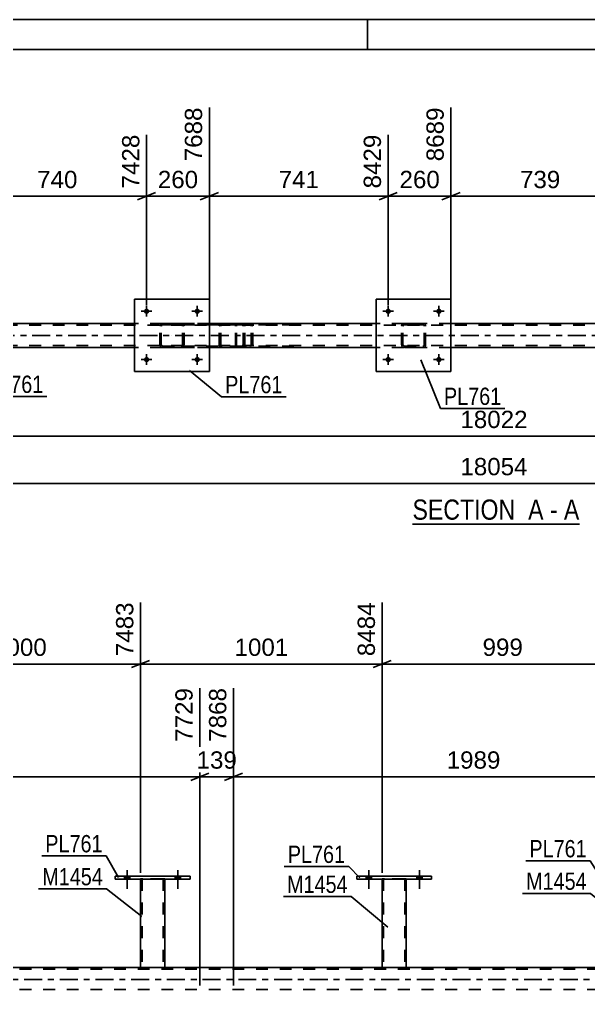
# Model space of a CAD drawing. Header units: millimetres. Extents: x 0 to 841, y 0 to 594.
# Drawn here: x 363.3 to 457.6, y 433.3 to 594 of the extents above; entities that cross this region are included whole.
import ezdxf

# ---------------------------------------------------------------- set-up
doc = ezdxf.new("R2010")
doc.units = ezdxf.units.MM
doc.linetypes.add('DXK_LINE_DOT2', pattern=[3.9198, 1.9599, -1.9599])
doc.linetypes.add('DXK_LINE_DOT3', pattern=[5.9187, 2.979, -0.9799, 0.9799, -0.9799])
doc.styles.add('Arial', font='ARIAL.TTF', dxfattribs={"height": 0.2})
doc.styles.add('Arial Narrow', font='ARIALN.TTF', dxfattribs={"height": 0.2})

# ---------------------------------------------------------------- blocks, each defined once
blk = doc.blocks.new('Unknown-318886624-1115')
at = {"color": 5, "linetype": 'Continuous'}
for p, q in [((841, 594), (0, 594)), ((421, 589), (421, 594)), ((836, 589), (5, 589))]:
    blk.add_line(p, q, dxfattribs=at)
blk = doc.blocks.new('Unknown-318886624-12 - 1942')
at = {"color": 6, "linetype": 'Continuous'}
blk.add_line((428.46, 510.38), (456.11, 510.38), dxfattribs=at)
at = {"color": 0, "linetype": 'Continuous'}
for points in [[(446.57, 511.13), (446.57, 514.63), (428.46, 514.63), (428.46, 511.13)], [(450.18, 511.13), (450.18, 514.63), (447.62, 514.63), (447.62, 511.13)], [(452.5, 511.13), (452.5, 514.63), (451.23, 514.63), (451.23, 511.13)], [(456.11, 511.13), (456.11, 514.63), (453.55, 514.63), (453.55, 511.13)]]:
    blk.add_wipeout(points, dxfattribs=at)
at = {"color": 7, "linetype": 'Continuous', "style": 'Arial Narrow'}
for s, p in [('SECTION ', (428.46, 511.13)), ('A', (447.62, 511.13)), ('A', (453.55, 511.13)), ('-', (451.23, 511.13))]:
    blk.add_text(s, height=3.34, dxfattribs=at).set_placement(p)
blk = doc.blocks.new('Bolt-318886624-3209 - 3093')
at = {"linetype": 'Continuous'}
for points in [[(380.74, 451.61), (381.62, 451.61), (381.62, 452.09), (380.74, 452.09)], [(389.14, 451.61), (390.02, 451.61), (390.02, 452.09), (389.14, 452.09)]]:
    blk.add_hatch(color=1, dxfattribs=at).paths.add_polyline_path(points)
at = {"color": 1, "linetype": 'Continuous'}
for p, q in [((380.74, 452.09), (380.74, 451.61)), ((381.18, 453.09), (381.18, 449.97)), ((381.62, 452.09), (381.62, 451.61)), ((389.14, 452.09), (389.14, 451.61)), ((389.58, 453.09), (389.58, 449.97)), ((390.02, 452.09), (390.02, 451.61))]:
    blk.add_line(p, q, dxfattribs=at)
blk = doc.blocks.new('Bolt-318886624-3402 - 3093')
at = {"linetype": 'Continuous'}
for points in [[(420.79, 451.61), (421.67, 451.61), (421.67, 452.09), (420.79, 452.09)], [(429.19, 451.61), (430.07, 451.61), (430.07, 452.09), (429.19, 452.09)]]:
    blk.add_hatch(color=1, dxfattribs=at).paths.add_polyline_path(points)
at = {"color": 1, "linetype": 'Continuous'}
for p, q in [((420.79, 452.09), (420.79, 451.61)), ((421.23, 453.09), (421.23, 449.97)), ((421.67, 452.09), (421.67, 451.61)), ((429.19, 452.09), (429.19, 451.61)), ((429.63, 453.09), (429.63, 449.97)), ((430.07, 452.09), (430.07, 451.61))]:
    blk.add_line(p, q, dxfattribs=at)
blk = doc.blocks.new('Part-318886624-3359 - 3093')
at = {"color": 7, "linetype": 'DXK_LINE_DOT2'}
for p, q in [((761.18, 436.65), (84.06, 436.65)), ((761.18, 436.97), (143.38, 436.97)), ((387.38, 436.97), (383.38, 436.97)), ((427.43, 436.97), (423.43, 436.97)), ((761.18, 433.29), (84.06, 433.29))]:
    blk.add_line(p, q, dxfattribs=at)
at = {"color": 2, "linetype": 'Continuous'}
for p, q in [((383.38, 436.97), (347.38, 436.97)), ((423.43, 436.97), (387.38, 436.97)), ((463.38, 436.97), (427.43, 436.97))]:
    blk.add_line(p, q, dxfattribs=at)
at = {"color": 7, "linetype": 'DXK_LINE_DOT3'}
blk.add_line((74.06, 434.97), (761.18, 434.97), dxfattribs=at)
blk = doc.blocks.new('Bolt-318886624-3400 - 3093')
at = {"linetype": 'Continuous'}
for points in [[(380.74, 451.61), (381.62, 451.61), (381.62, 452.09), (380.74, 452.09)], [(389.14, 451.61), (390.02, 451.61), (390.02, 452.09), (389.14, 452.09)]]:
    blk.add_hatch(color=1, dxfattribs=at).paths.add_polyline_path(points)
at = {"color": 1, "linetype": 'Continuous'}
for p, q in [((380.74, 452.09), (380.74, 451.61)), ((381.18, 453.09), (381.18, 449.97)), ((381.62, 452.09), (381.62, 451.61)), ((389.14, 452.09), (389.14, 451.61)), ((389.58, 453.09), (389.58, 449.97)), ((390.02, 452.09), (390.02, 451.61))]:
    blk.add_line(p, q, dxfattribs=at)
blk = doc.blocks.new('Bolt-318886624-3401 - 3093')
at = {"linetype": 'Continuous'}
for points in [[(420.79, 451.61), (421.67, 451.61), (421.67, 452.09), (420.79, 452.09)], [(429.19, 451.61), (430.07, 451.61), (430.07, 452.09), (429.19, 452.09)]]:
    blk.add_hatch(color=1, dxfattribs=at).paths.add_polyline_path(points)
at = {"color": 1, "linetype": 'Continuous'}
for p, q in [((420.79, 452.09), (420.79, 451.61)), ((421.23, 453.09), (421.23, 449.97)), ((421.67, 452.09), (421.67, 451.61)), ((429.19, 452.09), (429.19, 451.61)), ((429.63, 453.09), (429.63, 449.97)), ((430.07, 452.09), (430.07, 451.61))]:
    blk.add_line(p, q, dxfattribs=at)
blk = doc.blocks.new('Part-318886624-3420 - 3093')
at = {"color": 2, "linetype": 'Continuous'}
for p, q in [((419.23, 451.61), (419.23, 452.09)), ((431.63, 452.09), (419.23, 452.09)), ((431.63, 451.61), (419.23, 451.61)), ((431.63, 451.61), (431.63, 452.09))]:
    blk.add_line(p, q, dxfattribs=at)
blk = doc.blocks.new('Part-318886624-3435 - 3093')
at = {"color": 7, "linetype": 'DXK_LINE_DOT2'}
for p, q in [((383.38, 451.62), (383.38, 451.62)), ((383.38, 451.62), (383.38, 451.61)), ((383.38, 451.61), (383.38, 451.62)), ((383.42, 451.62), (383.38, 451.62)), ((383.38, 451.62), (383.42, 451.62)), ((383.52, 451.62), (383.42, 451.62)), ((383.42, 451.62), (383.52, 451.62)), ((383.68, 451.62), (383.52, 451.62)), ((383.52, 451.62), (383.68, 451.62)), ((383.62, 451.62), (383.62, 451.62)), ((383.62, 451.62), (383.62, 436.97)), ((383.64, 451.62), (383.62, 451.62)), ((383.62, 451.62), (383.64, 451.62)), ((383.69, 451.62), (383.64, 451.62)), ((383.64, 451.62), (383.69, 451.62)), ((387.08, 451.62), (383.68, 451.62)), ((387.08, 451.62), (383.68, 451.62)), ((386.99, 451.62), (383.69, 451.62)), ((383.69, 451.62), (383.77, 451.62)), ((387.07, 451.62), (383.77, 451.62)), ((387.07, 451.62), (386.99, 451.62)), ((387.12, 451.62), (387.07, 451.62)), ((387.07, 451.62), (387.12, 451.62)), ((387.08, 451.62), (387.24, 451.62)), ((387.24, 451.62), (387.08, 451.62)), ((387.14, 451.62), (387.12, 451.62)), ((387.12, 451.62), (387.14, 451.62)), ((387.14, 451.62), (387.14, 451.62)), ((387.14, 451.62), (387.14, 436.97)), ((387.24, 451.62), (387.34, 451.62)), ((387.34, 451.62), (387.24, 451.62)), ((387.34, 451.62), (387.38, 451.62)), ((387.38, 451.62), (387.34, 451.62)), ((387.38, 451.62), (387.38, 451.62)), ((387.38, 451.62), (387.38, 451.61)), ((387.38, 451.61), (387.38, 451.62)), ((383.38, 436.97), (383.42, 436.97)), ((383.42, 436.97), (383.52, 436.97)), ((383.52, 436.97), (383.68, 436.97)), ((383.64, 436.97), (383.62, 436.97)), ((383.62, 436.97), (383.64, 436.97)), ((383.69, 436.97), (383.64, 436.97)), ((383.64, 436.97), (383.68, 436.97)), ((387.08, 436.97), (383.68, 436.97)), ((383.68, 436.97), (383.69, 436.97)), ((386.99, 436.97), (383.69, 436.97)), ((383.69, 436.97), (383.77, 436.97)), ((387.07, 436.97), (383.77, 436.97)), ((387.07, 436.97), (386.99, 436.97)), ((387.12, 436.97), (387.07, 436.97)), ((387.07, 436.97), (387.12, 436.97)), ((387.08, 436.97), (387.24, 436.97)), ((387.14, 436.97), (387.12, 436.97)), ((387.12, 436.97), (387.14, 436.97)), ((387.24, 436.97), (387.34, 436.97)), ((387.34, 436.97), (387.38, 436.97))]:
    blk.add_line(p, q, dxfattribs=at)
at = {"color": 2, "linetype": 'Continuous'}
for p, q in [((383.38, 451.61), (383.38, 436.97)), ((387.38, 451.61), (387.38, 436.97)), ((383.42, 436.97), (383.38, 436.97)), ((383.52, 436.97), (383.42, 436.97)), ((383.68, 436.97), (383.52, 436.97)), ((387.08, 436.97), (383.68, 436.97)), ((387.24, 436.97), (387.08, 436.97)), ((387.34, 436.97), (387.24, 436.97)), ((387.38, 436.97), (387.34, 436.97))]:
    blk.add_line(p, q, dxfattribs=at)
blk = doc.blocks.new('Part-318886624-3498 - 3093')
at = {"color": 2, "linetype": 'Continuous'}
for p, q in [((379.18, 451.61), (379.18, 452.09)), ((391.58, 452.09), (379.18, 452.09)), ((391.58, 451.61), (379.18, 451.61)), ((391.58, 451.61), (391.58, 452.09))]:
    blk.add_line(p, q, dxfattribs=at)
blk = doc.blocks.new('Part-318886624-3503 - 3093')
at = {"color": 7, "linetype": 'DXK_LINE_DOT2'}
for p, q in [((423.43, 451.62), (423.43, 451.62)), ((423.43, 451.62), (423.43, 451.61)), ((423.43, 451.61), (423.43, 451.62)), ((423.47, 451.62), (423.43, 451.62)), ((423.43, 451.62), (423.47, 451.62)), ((423.57, 451.62), (423.47, 451.62)), ((423.47, 451.62), (423.57, 451.62)), ((423.73, 451.62), (423.57, 451.62)), ((423.57, 451.62), (423.73, 451.62)), ((423.67, 451.62), (423.67, 451.62)), ((423.67, 451.62), (423.67, 436.97)), ((423.69, 451.62), (423.67, 451.62)), ((423.67, 451.62), (423.69, 451.62)), ((423.74, 451.62), (423.69, 451.62)), ((423.69, 451.62), (423.74, 451.62)), ((427.14, 451.62), (423.73, 451.62)), ((427.14, 451.62), (423.73, 451.62)), ((427.04, 451.62), (423.74, 451.62)), ((423.74, 451.62), (423.82, 451.62)), ((427.12, 451.62), (423.82, 451.62)), ((427.12, 451.62), (427.04, 451.62)), ((427.17, 451.62), (427.12, 451.62)), ((427.12, 451.62), (427.17, 451.62)), ((427.14, 451.62), (427.29, 451.62)), ((427.29, 451.62), (427.14, 451.62)), ((427.19, 451.62), (427.17, 451.62)), ((427.17, 451.62), (427.19, 451.62)), ((427.19, 451.62), (427.19, 451.62)), ((427.19, 451.62), (427.19, 436.97)), ((427.29, 451.62), (427.39, 451.62)), ((427.39, 451.62), (427.29, 451.62)), ((427.39, 451.62), (427.43, 451.62)), ((427.43, 451.62), (427.39, 451.62)), ((427.43, 451.62), (427.43, 451.62)), ((427.43, 451.62), (427.43, 451.61)), ((427.43, 451.61), (427.43, 451.62)), ((423.43, 436.97), (423.47, 436.97)), ((423.47, 436.97), (423.57, 436.97)), ((423.57, 436.97), (423.73, 436.97)), ((423.69, 436.97), (423.67, 436.97)), ((423.67, 436.97), (423.69, 436.97)), ((423.74, 436.97), (423.69, 436.97)), ((423.69, 436.97), (423.73, 436.97)), ((427.14, 436.97), (423.73, 436.97)), ((423.73, 436.97), (423.74, 436.97)), ((427.04, 436.97), (423.74, 436.97)), ((423.74, 436.97), (423.82, 436.97)), ((427.12, 436.97), (423.82, 436.97)), ((427.12, 436.97), (427.04, 436.97)), ((427.17, 436.97), (427.12, 436.97)), ((427.12, 436.97), (427.17, 436.97)), ((427.14, 436.97), (427.29, 436.97)), ((427.19, 436.97), (427.17, 436.97)), ((427.17, 436.97), (427.19, 436.97)), ((427.29, 436.97), (427.39, 436.97)), ((427.39, 436.97), (427.43, 436.97))]:
    blk.add_line(p, q, dxfattribs=at)
at = {"color": 2, "linetype": 'Continuous'}
for p, q in [((423.43, 451.61), (423.43, 436.97)), ((427.43, 451.61), (427.43, 436.97)), ((423.47, 436.97), (423.43, 436.97)), ((423.57, 436.97), (423.47, 436.97)), ((423.73, 436.97), (423.57, 436.97)), ((427.14, 436.97), (423.73, 436.97)), ((427.29, 436.97), (427.14, 436.97)), ((427.39, 436.97), (427.29, 436.97)), ((427.43, 436.97), (427.39, 436.97))]:
    blk.add_line(p, q, dxfattribs=at)
blk = doc.blocks.new('Part-318886624-2131 - 1942')
at = {"color": 7, "linetype": 'DXK_LINE_DOT2'}
for p, q in [((399.14, 543.35), (399.12, 543.17)), ((399.2, 543.51), (399.14, 543.35)), ((399.29, 543.61), (399.2, 543.51)), ((399.26, 543.17), (399.27, 543.26)), ((399.27, 543.26), (399.3, 543.34)), ((399.39, 543.65), (399.29, 543.61)), ((399.3, 543.34), (399.34, 543.39)), ((399.34, 543.39), (399.39, 543.41)), ((408.8, 543.65), (399.39, 543.65)), ((408.8, 543.41), (399.39, 543.41)), ((400.67, 543.65), (400.67, 543.41)), ((401.68, 543.61), (401.48, 543.65)), ((401.48, 543.41), (401.58, 543.39)), ((401.58, 543.39), (401.66, 543.34)), ((401.66, 543.34), (401.72, 543.26)), ((401.72, 543.26), (401.74, 543.17)), ((401.95, 543.33), (401.95, 543.35)), ((401.99, 543.17), (401.95, 543.33)), ((399.12, 540.13), (399.12, 543.17)), ((399.26, 540.13), (399.26, 543.17)), ((401.74, 540.13), (401.74, 543.17)), ((401.99, 540.13), (401.99, 543.17)), ((399.12, 540.13), (399.14, 539.94)), ((399.27, 540.03), (399.26, 540.13)), ((399.3, 539.96), (399.27, 540.03)), ((401.72, 540.03), (401.66, 539.96)), ((401.72, 540.06), (401.74, 540.13)), ((401.72, 540.03), (401.72, 540.06)), ((401.95, 539.94), (401.97, 540.04)), ((401.97, 540.04), (401.99, 540.13)), ((399.14, 539.94), (399.2, 539.79)), ((399.2, 539.79), (399.29, 539.68)), ((399.29, 539.68), (399.39, 539.65)), ((399.34, 539.9), (399.3, 539.96)), ((399.39, 539.89), (399.34, 539.9)), ((408.8, 539.89), (399.39, 539.89)), ((408.8, 539.65), (399.39, 539.65)), ((400.67, 539.65), (400.67, 539.89)), ((401.58, 539.9), (401.48, 539.89)), ((401.48, 539.65), (401.68, 539.68)), ((401.66, 539.96), (401.58, 539.9))]:
    blk.add_line(p, q, dxfattribs=at)
blk = doc.blocks.new('Part-318886624-2134 - 1942')
at = {"color": 7, "linetype": 'DXK_LINE_DOT2'}
for p, q in [((400.16, 543.65), (388.38, 543.65)), ((400.16, 543.41), (388.38, 543.41)), ((396.45, 543.33), (396.41, 543.17)), ((396.45, 543.35), (396.45, 543.33)), ((396.67, 543.17), (396.69, 543.26)), ((396.69, 543.26), (396.74, 543.34)), ((396.92, 543.65), (396.73, 543.61)), ((396.74, 543.34), (396.83, 543.39)), ((396.83, 543.39), (396.92, 543.41)), ((400.35, 543.61), (400.16, 543.65)), ((400.16, 543.41), (400.26, 543.39)), ((400.26, 543.39), (400.34, 543.34)), ((400.34, 543.34), (400.39, 543.26)), ((400.39, 543.26), (400.41, 543.17)), ((400.64, 543.33), (400.63, 543.35)), ((400.67, 543.17), (400.64, 543.33)), ((396.41, 540.13), (396.41, 543.17)), ((396.67, 540.13), (396.67, 543.17)), ((400.41, 540.13), (400.41, 543.17)), ((400.67, 540.13), (400.67, 543.17)), ((396.41, 540.13), (396.43, 540.04)), ((396.43, 540.04), (396.45, 539.94)), ((396.68, 540.06), (396.67, 540.13)), ((396.69, 540.03), (396.68, 540.06)), ((396.74, 539.96), (396.69, 540.03)), ((400.39, 540.03), (400.34, 539.96)), ((400.39, 540.03), (400.4, 540.06)), ((400.4, 540.06), (400.41, 540.13)), ((400.63, 539.94), (400.65, 540.04)), ((400.65, 540.04), (400.67, 540.13)), ((400.16, 539.89), (388.38, 539.89)), ((400.16, 539.65), (388.38, 539.65)), ((396.73, 539.68), (396.92, 539.65)), ((396.83, 539.9), (396.74, 539.96)), ((396.92, 539.89), (396.83, 539.9)), ((400.26, 539.9), (400.16, 539.89)), ((400.16, 539.65), (400.35, 539.68)), ((400.34, 539.96), (400.26, 539.9))]:
    blk.add_line(p, q, dxfattribs=at)
for centre, start, end in [((396.9, 543.15), 110.7583, 155.68), ((396.9, 540.15), 204.32, 249.2417)]:
    blk.add_arc(centre, 0.496, start, end, dxfattribs=at)
blk = doc.blocks.new('Part-318886624-2062 - 1942')
at = {"color": 7, "linetype": 'DXK_LINE_DOT2'}
for p, q in [((386.58, 543.17), (386.62, 543.35)), ((386.62, 543.35), (386.58, 543.17)), ((386.82, 543.17), (386.84, 543.26)), ((386.84, 543.26), (386.82, 543.17)), ((386.84, 543.26), (386.89, 543.34)), ((386.89, 543.34), (386.84, 543.26)), ((386.88, 543.61), (387.06, 543.65)), ((387.06, 543.65), (386.88, 543.61)), ((386.89, 543.34), (386.97, 543.39)), ((386.97, 543.39), (386.89, 543.34)), ((386.97, 543.39), (387.06, 543.41)), ((387.06, 543.41), (386.97, 543.39)), ((387.06, 543.65), (390.1, 543.65)), ((387.06, 543.65), (387.06, 543.65)), ((387.06, 543.65), (390.1, 543.65)), ((387.06, 543.41), (390.1, 543.41)), ((387.06, 543.41), (387.06, 543.41)), ((390.1, 543.41), (387.06, 543.41)), ((390.1, 543.65), (390.1, 543.65)), ((390.1, 543.65), (390.28, 543.61)), ((390.28, 543.61), (390.1, 543.65)), ((390.1, 543.41), (390.1, 543.41)), ((390.1, 543.41), (390.19, 543.39)), ((390.19, 543.39), (390.1, 543.41)), ((390.19, 543.39), (390.27, 543.34)), ((390.27, 543.34), (390.19, 543.39)), ((390.27, 543.34), (390.32, 543.26)), ((390.32, 543.26), (390.27, 543.34)), ((390.32, 543.26), (390.34, 543.17)), ((390.34, 543.17), (390.32, 543.26)), ((390.54, 543.35), (390.58, 543.17)), ((390.58, 543.17), (390.54, 543.35)), ((386.58, 540.13), (386.58, 543.17)), ((386.82, 540.13), (386.82, 543.17)), ((390.34, 540.13), (390.34, 543.17)), ((390.58, 540.13), (390.58, 543.17)), ((386.62, 539.94), (386.58, 540.13)), ((386.58, 540.13), (386.62, 539.94)), ((386.84, 540.03), (386.82, 540.13)), ((386.82, 540.13), (386.84, 540.03)), ((386.89, 539.96), (386.84, 540.03)), ((386.84, 540.03), (386.89, 539.96)), ((390.32, 540.03), (390.27, 539.96)), ((390.27, 539.96), (390.32, 540.03)), ((390.34, 540.13), (390.32, 540.03)), ((390.32, 540.03), (390.34, 540.13)), ((390.58, 540.13), (390.54, 539.94)), ((390.54, 539.94), (390.58, 540.13)), ((387.06, 539.65), (386.88, 539.68)), ((386.88, 539.68), (387.06, 539.65)), ((386.97, 539.9), (386.89, 539.96)), ((386.89, 539.96), (386.97, 539.9)), ((387.06, 539.89), (386.97, 539.9)), ((386.97, 539.9), (387.06, 539.89)), ((387.06, 539.89), (390.1, 539.89)), ((387.06, 539.89), (387.06, 539.89)), ((387.06, 539.89), (390.1, 539.89)), ((387.06, 539.65), (390.1, 539.65)), ((387.06, 539.65), (387.06, 539.65)), ((387.06, 539.65), (390.1, 539.65)), ((390.19, 539.9), (390.1, 539.89)), ((390.1, 539.89), (390.19, 539.9)), ((390.1, 539.89), (390.1, 539.89)), ((390.28, 539.68), (390.1, 539.65)), ((390.1, 539.65), (390.28, 539.68)), ((390.1, 539.65), (390.1, 539.65)), ((390.27, 539.96), (390.19, 539.9)), ((390.19, 539.9), (390.27, 539.96))]:
    blk.add_line(p, q, dxfattribs=at)
at = {"color": 7, "linetype": 'DXK_LINE_DOT3'}
blk.add_line((388.58, 541.64), (388.58, 541.65), dxfattribs=at)
at = {"color": 7, "linetype": 'DXK_LINE_DOT2'}
for centre, start, end in [((387.06, 543.17), 112.5, 157.5), ((387.06, 543.17), 112.5, 157.5), ((390.1, 543.17), 22.5, 67.5), ((390.1, 543.17), 22.5, 67.5), ((387.06, 540.13), 202.5, 247.5), ((387.06, 540.13), 202.5, 247.5), ((390.1, 540.13), 292.5, 337.5), ((390.1, 540.13), 292.5, 337.5)]:
    blk.add_arc(centre, 0.48, start, end, dxfattribs=at)
blk = doc.blocks.new('Part-318886624-2020 - 1942')
at = {"color": 2, "linetype": 'Continuous'}
for p, q in [((422.43, 535.65), (422.43, 547.65)), ((422.43, 547.65), (434.83, 547.65)), ((434.83, 547.65), (434.83, 535.65)), ((434.83, 535.65), (422.43, 535.65))]:
    blk.add_line(p, q, dxfattribs=at)
blk = doc.blocks.new('Part-318886624-2021 - 1942')
at = {"color": 7, "linetype": 'DXK_LINE_DOT2'}
for p, q in [((426.63, 543.17), (426.67, 543.35)), ((426.67, 543.35), (426.63, 543.17)), ((426.87, 543.17), (426.89, 543.26)), ((426.89, 543.26), (426.87, 543.17)), ((426.89, 543.26), (426.94, 543.34)), ((426.94, 543.34), (426.89, 543.26)), ((426.93, 543.61), (427.11, 543.65)), ((427.11, 543.65), (426.93, 543.61)), ((426.94, 543.34), (427.02, 543.39)), ((427.02, 543.39), (426.94, 543.34)), ((427.02, 543.39), (427.11, 543.41)), ((427.11, 543.41), (427.02, 543.39)), ((427.11, 543.65), (430.15, 543.65)), ((427.11, 543.65), (427.11, 543.65)), ((427.11, 543.65), (430.15, 543.65)), ((427.11, 543.41), (430.15, 543.41)), ((427.11, 543.41), (427.11, 543.41)), ((430.15, 543.41), (427.11, 543.41)), ((430.15, 543.65), (430.15, 543.65)), ((430.15, 543.65), (430.34, 543.61)), ((430.34, 543.61), (430.15, 543.65)), ((430.15, 543.41), (430.15, 543.41)), ((430.15, 543.41), (430.24, 543.39)), ((430.24, 543.39), (430.15, 543.41)), ((430.24, 543.39), (430.32, 543.34)), ((430.32, 543.34), (430.24, 543.39)), ((430.32, 543.34), (430.37, 543.26)), ((430.37, 543.26), (430.32, 543.34)), ((430.37, 543.26), (430.39, 543.17)), ((430.39, 543.17), (430.37, 543.26)), ((430.59, 543.35), (430.63, 543.17)), ((430.63, 543.17), (430.59, 543.35)), ((426.63, 540.13), (426.63, 543.17)), ((426.87, 540.13), (426.87, 543.17)), ((430.39, 540.13), (430.39, 543.17)), ((430.63, 540.13), (430.63, 543.17)), ((426.67, 539.94), (426.63, 540.13)), ((426.63, 540.13), (426.67, 539.94)), ((426.89, 540.03), (426.87, 540.13)), ((426.87, 540.13), (426.89, 540.03)), ((426.94, 539.96), (426.89, 540.03)), ((426.89, 540.03), (426.94, 539.96)), ((430.37, 540.03), (430.32, 539.96)), ((430.32, 539.96), (430.37, 540.03)), ((430.39, 540.13), (430.37, 540.03)), ((430.37, 540.03), (430.39, 540.13)), ((430.63, 540.13), (430.59, 539.94)), ((430.59, 539.94), (430.63, 540.13)), ((427.11, 539.65), (426.93, 539.68)), ((426.93, 539.68), (427.11, 539.65)), ((427.02, 539.9), (426.94, 539.96)), ((426.94, 539.96), (427.02, 539.9)), ((427.11, 539.89), (427.02, 539.9)), ((427.02, 539.9), (427.11, 539.89)), ((427.11, 539.89), (430.15, 539.89)), ((427.11, 539.89), (427.11, 539.89)), ((427.11, 539.89), (430.15, 539.89)), ((427.11, 539.65), (430.15, 539.65)), ((427.11, 539.65), (427.11, 539.65)), ((427.11, 539.65), (430.15, 539.65)), ((430.24, 539.9), (430.15, 539.89)), ((430.15, 539.89), (430.24, 539.9)), ((430.15, 539.89), (430.15, 539.89)), ((430.34, 539.68), (430.15, 539.65)), ((430.15, 539.65), (430.34, 539.68)), ((430.15, 539.65), (430.15, 539.65)), ((430.32, 539.96), (430.24, 539.9)), ((430.24, 539.9), (430.32, 539.96))]:
    blk.add_line(p, q, dxfattribs=at)
at = {"color": 7, "linetype": 'DXK_LINE_DOT3'}
blk.add_line((428.63, 541.64), (428.63, 541.65), dxfattribs=at)
at = {"color": 7, "linetype": 'DXK_LINE_DOT2'}
for centre, start, end in [((427.11, 543.17), 112.5, 157.5), ((427.11, 543.17), 112.5, 157.5), ((430.15, 543.17), 22.5, 67.5), ((430.15, 543.17), 22.5, 67.5), ((427.11, 540.13), 202.5, 247.5), ((427.11, 540.13), 202.5, 247.5), ((430.15, 540.13), 292.5, 337.5), ((430.15, 540.13), 292.5, 337.5)]:
    blk.add_arc(centre, 0.48, start, end, dxfattribs=at)
blk = doc.blocks.new('Part-318886624-2026 - 1942')
at = {"color": 2, "linetype": 'Continuous'}
for p, q in [((382.38, 535.65), (382.38, 547.65)), ((382.38, 547.65), (394.78, 547.65)), ((394.78, 547.65), (394.78, 535.65)), ((394.78, 535.65), (382.38, 535.65))]:
    blk.add_line(p, q, dxfattribs=at)
blk = doc.blocks.new('Part-318886624-2099 - 1942')
at = {"color": 7, "linetype": 'DXK_LINE_DOT2'}
for p, q in [((762.78, 543.33), (87.26, 543.33)), ((394.78, 543.65), (382.38, 543.65)), ((434.83, 543.65), (422.43, 543.65)), ((762.78, 539.97), (87.26, 539.97)), ((394.78, 539.65), (382.38, 539.65)), ((434.83, 539.65), (422.43, 539.65))]:
    blk.add_line(p, q, dxfattribs=at)
at = {"color": 2, "linetype": 'Continuous'}
for p, q in [((382.38, 543.65), (354.78, 543.65)), ((422.43, 543.65), (394.78, 543.65)), ((462.38, 543.65), (434.83, 543.65)), ((382.38, 539.65), (354.78, 539.65)), ((422.43, 539.65), (394.78, 539.65)), ((462.38, 539.65), (434.83, 539.65))]:
    blk.add_line(p, q, dxfattribs=at)
at = {"color": 7, "linetype": 'DXK_LINE_DOT3'}
blk.add_line((87.26, 541.65), (762.78, 541.65), dxfattribs=at)
blk = doc.blocks.new('Bolt-318886624-2157 - 1942')
at = {"linetype": 'Continuous'}
for points in [[(384.82, 537.65, -1), (383.94, 537.65, -1)], [(393.22, 537.65, -1), (392.34, 537.65, -1)]]:
    blk.add_hatch(color=1, dxfattribs=at).paths.add_polyline_path(points)
at = {"color": 1, "linetype": 'Continuous'}
for p, q in [((384.38, 538.53), (384.38, 536.77)), ((392.78, 538.53), (392.78, 536.77)), ((383.5, 537.65), (385.26, 537.65)), ((391.9, 537.65), (393.66, 537.65))]:
    blk.add_line(p, q, dxfattribs=at)
blk = doc.blocks.new('Bolt-318886624-2158 - 1942')
at = {"linetype": 'Continuous'}
for points in [[(384.82, 545.65, -1), (383.94, 545.65, -1)], [(393.22, 545.65, -1), (392.34, 545.65, -1)]]:
    blk.add_hatch(color=1, dxfattribs=at).paths.add_polyline_path(points)
at = {"color": 1, "linetype": 'Continuous'}
for p, q in [((384.38, 546.53), (384.38, 544.77)), ((392.78, 546.53), (392.78, 544.77)), ((383.5, 545.65), (385.26, 545.65)), ((391.9, 545.65), (393.66, 545.65))]:
    blk.add_line(p, q, dxfattribs=at)
blk = doc.blocks.new('Bolt-318886624-2177 - 1942')
at = {"linetype": 'Continuous'}
for points in [[(424.87, 537.65, -1), (423.99, 537.65, -1)], [(433.27, 537.65, -1), (432.39, 537.65, -1)]]:
    blk.add_hatch(color=1, dxfattribs=at).paths.add_polyline_path(points)
at = {"color": 1, "linetype": 'Continuous'}
for p, q in [((424.43, 538.53), (424.43, 536.77)), ((432.83, 538.53), (432.83, 536.77)), ((423.55, 537.65), (425.31, 537.65)), ((431.95, 537.65), (433.71, 537.65))]:
    blk.add_line(p, q, dxfattribs=at)
blk = doc.blocks.new('Bolt-318886624-2206 - 1942')
at = {"linetype": 'Continuous'}
for points in [[(424.87, 545.65, -1), (423.99, 545.65, -1)], [(433.27, 545.65, -1), (432.39, 545.65, -1)]]:
    blk.add_hatch(color=1, dxfattribs=at).paths.add_polyline_path(points)
at = {"color": 1, "linetype": 'Continuous'}
for p, q in [((424.43, 546.53), (424.43, 544.77)), ((432.83, 546.53), (432.83, 544.77)), ((423.55, 545.65), (425.31, 545.65)), ((431.95, 545.65), (433.71, 545.65))]:
    blk.add_line(p, q, dxfattribs=at)
blk = doc.blocks.new('StraightDimension-318886624-3642 - 3093')
at = {"color": 7, "linetype": 'Continuous'}
for p, q in [((313.65, 433.97), (313.65, 483.24)), ((393.21, 433.97), (393.21, 483.24)), ((315.15, 469.14), (312.15, 467.94)), ((313.65, 468.54), (393.21, 468.54)), ((391.71, 467.94), (394.71, 469.14))]:
    blk.add_line(p, q, dxfattribs=at)
at = {"color": 0, "linetype": 'Continuous'}
blk.add_wipeout([(392.61, 483.84), (388.41, 483.84), (388.41, 473.74), (392.61, 473.74)], dxfattribs=at)
at = {"color": 0}
blk.add_wipeout([(358.48, 469.29), (358.48, 473.49), (348.39, 473.49), (348.39, 469.29)], dxfattribs=at)
at = {"color": 3, "linetype": 'Continuous', "style": 'Arial'}
blk.add_text('7729', height=2.865, rotation=90.0002, dxfattribs=at).set_placement((392.01, 474.34))
at = {"color": 3, "style": 'Arial'}
blk.add_text('1989', height=2.865, dxfattribs=at).set_placement((348.99, 469.89))
blk = doc.blocks.new('StraightDimension-318886624-3670 - 3093')
at = {"color": 7, "linetype": 'Continuous'}
for p, q in [((393.21, 433.97), (393.21, 483.24)), ((398.79, 433.97), (398.79, 483.24)), ((391.71, 467.94), (394.71, 469.14)), ((393.21, 468.54), (398.79, 468.54)), ((400.29, 469.14), (397.29, 467.94))]:
    blk.add_line(p, q, dxfattribs=at)
at = {"color": 0}
blk.add_wipeout([(399.94, 469.29), (399.94, 473.49), (392.06, 473.49), (392.06, 469.29)], dxfattribs=at)
at = {"color": 3, "style": 'Arial'}
blk.add_text('139', height=2.865, dxfattribs=at).set_placement((392.66, 469.89))
at = {"color": 0, "linetype": 'Continuous'}
blk.add_wipeout([(398.19, 483.84), (393.99, 483.84), (393.99, 473.74), (398.19, 473.74)], dxfattribs=at)
at = {"color": 3, "linetype": 'Continuous', "style": 'Arial'}
blk.add_text('7868', height=2.865, rotation=90.0002, dxfattribs=at).set_placement((397.59, 474.34))
blk = doc.blocks.new('StraightDimension-318886624-3684 - 3093')
at = {"color": 7, "linetype": 'Continuous'}
for p, q in [((398.79, 433.97), (398.79, 483.24)), ((478.35, 433.97), (478.35, 483.24)), ((400.29, 469.14), (397.29, 467.94)), ((398.79, 468.54), (478.35, 468.54)), ((476.85, 467.94), (479.85, 469.14))]:
    blk.add_line(p, q, dxfattribs=at)
at = {"color": 0, "linetype": 'Continuous'}
blk.add_wipeout([(477.75, 483.84), (473.55, 483.84), (473.55, 473.74), (477.75, 473.74)], dxfattribs=at)
at = {"color": 0}
blk.add_wipeout([(443.61, 469.29), (443.61, 473.49), (433.52, 473.49), (433.52, 469.29)], dxfattribs=at)
at = {"color": 3, "linetype": 'Continuous', "style": 'Arial'}
blk.add_text('9857', height=2.865, rotation=90.0002, dxfattribs=at).set_placement((477.15, 474.34))
at = {"color": 3, "style": 'Arial'}
blk.add_text('1989', height=2.865, dxfattribs=at).set_placement((434.12, 469.89))
blk = doc.blocks.new('StraightDimension-318886624-10964 - 3093')
at = {"color": 7, "linetype": 'Continuous'}
for p, q in [((343.38, 452.62), (343.38, 497.41)), ((383.38, 452.62), (383.38, 497.41)), ((344.88, 487.82), (341.88, 486.62)), ((343.38, 487.22), (383.38, 487.22)), ((381.88, 486.62), (384.88, 487.82))]:
    blk.add_line(p, q, dxfattribs=at)
at = {"color": 0, "linetype": 'Continuous'}
blk.add_wipeout([(382.78, 498.01), (378.58, 498.01), (378.58, 487.92), (382.78, 487.92)], dxfattribs=at)
at = {"color": 0}
blk.add_wipeout([(368.43, 487.97), (368.43, 492.17), (358.33, 492.17), (358.33, 487.97)], dxfattribs=at)
at = {"color": 3, "linetype": 'Continuous', "style": 'Arial'}
blk.add_text('7483', height=2.865, rotation=90.0002, dxfattribs=at).set_placement((382.18, 488.52))
at = {"color": 3, "style": 'Arial'}
blk.add_text('1000', height=2.865, dxfattribs=at).set_placement((358.93, 488.57))
blk = doc.blocks.new('StraightDimension-318886624-10962 - 3093')
at = {"color": 7, "linetype": 'Continuous'}
for p, q in [((423.43, 452.62), (423.43, 497.41)), ((463.38, 452.62), (463.38, 497.41)), ((424.93, 487.82), (421.93, 486.62)), ((423.43, 487.22), (463.38, 487.22)), ((461.88, 486.62), (464.88, 487.82))]:
    blk.add_line(p, q, dxfattribs=at)
at = {"color": 0, "linetype": 'Continuous'}
blk.add_wipeout([(462.78, 498.01), (458.58, 498.01), (458.58, 487.92), (462.78, 487.92)], dxfattribs=at)
at = {"color": 0}
blk.add_wipeout([(447.34, 487.97), (447.34, 492.17), (439.47, 492.17), (439.47, 487.97)], dxfattribs=at)
at = {"color": 3, "linetype": 'Continuous', "style": 'Arial'}
blk.add_text('9483', height=2.865, rotation=90.0002, dxfattribs=at).set_placement((462.18, 488.52))
at = {"color": 3, "style": 'Arial'}
blk.add_text('999', height=2.865, dxfattribs=at).set_placement((440.07, 488.57))
blk = doc.blocks.new('StraightDimension-318886624-10963 - 3093')
at = {"color": 7, "linetype": 'Continuous'}
for p, q in [((383.38, 452.62), (383.38, 497.41)), ((423.43, 452.62), (423.43, 497.41)), ((384.88, 487.82), (381.88, 486.62)), ((383.38, 487.22), (423.43, 487.22)), ((421.93, 486.62), (424.93, 487.82))]:
    blk.add_line(p, q, dxfattribs=at)
at = {"color": 0, "linetype": 'Continuous'}
blk.add_wipeout([(422.83, 498.01), (418.63, 498.01), (418.63, 487.92), (422.83, 487.92)], dxfattribs=at)
at = {"color": 0}
blk.add_wipeout([(408.45, 487.97), (408.45, 492.17), (398.36, 492.17), (398.36, 487.97)], dxfattribs=at)
at = {"color": 3, "linetype": 'Continuous', "style": 'Arial'}
blk.add_text('8484', height=2.865, rotation=90.0002, dxfattribs=at).set_placement((422.23, 488.52))
at = {"color": 3, "style": 'Arial'}
blk.add_text('1001', height=2.865, dxfattribs=at).set_placement((398.96, 488.57))
blk = doc.blocks.new('StraightDimension-318886624-8233 - 1942')
at = {"color": 7, "linetype": 'Continuous'}
for p, q in [((434.83, 544.65), (434.83, 579.4)), ((424.43, 546.65), (424.43, 574.9)), ((422.93, 564.1), (425.93, 565.3)), ((424.43, 564.7), (434.83, 564.7)), ((436.33, 565.3), (433.33, 564.1))]:
    blk.add_line(p, q, dxfattribs=at)
at = {"color": 0}
blk.add_wipeout([(433.57, 565.45), (433.57, 569.65), (425.7, 569.65), (425.7, 565.45)], dxfattribs=at)
at = {"color": 3, "style": 'Arial'}
blk.add_text('260', height=2.865, dxfattribs=at).set_placement((426.3, 566.05))
at = {"color": 0, "linetype": 'Continuous'}
blk.add_wipeout([(434.23, 580), (430.03, 580), (430.03, 569.9), (434.23, 569.9)], dxfattribs=at)
at = {"color": 3, "linetype": 'Continuous', "style": 'Arial'}
blk.add_text('8689', height=2.865, rotation=90.0002, dxfattribs=at).set_placement((433.63, 570.5))
blk = doc.blocks.new('StraightDimension-318886624-2270 - 1942')
at = {"color": 7, "linetype": 'Continuous'}
blk.add_line((86.62, 517.14), (797.27, 517.14), dxfattribs=at)
at = {"color": 0}
blk.add_wipeout([(448.11, 517.89), (448.11, 522.09), (435.79, 522.09), (435.79, 517.89)], dxfattribs=at)
at = {"color": 3, "style": 'Arial'}
blk.add_text('18054', height=2.865, dxfattribs=at).set_placement((436.39, 518.49))
blk = doc.blocks.new('StraightDimension-318886624-7320 - 1942')
at = {"color": 7, "linetype": 'Continuous'}
blk.add_line((87.26, 524.96), (796.63, 524.96), dxfattribs=at)
at = {"color": 0}
blk.add_wipeout([(448.11, 525.71), (448.11, 529.91), (435.79, 529.91), (435.79, 525.71)], dxfattribs=at)
at = {"color": 3, "style": 'Arial'}
blk.add_text('18022', height=2.865, dxfattribs=at).set_placement((436.39, 526.31))
blk = doc.blocks.new('StraightDimension-318886624-8232 - 1942')
at = {"color": 7, "linetype": 'Continuous'}
for p, q in [((434.83, 544.65), (434.83, 579.4)), ((464.38, 546.65), (464.38, 574.9)), ((436.33, 565.3), (433.33, 564.1)), ((434.83, 564.7), (464.38, 564.7)), ((462.88, 564.1), (465.88, 565.3))]:
    blk.add_line(p, q, dxfattribs=at)
at = {"color": 0, "linetype": 'Continuous'}
blk.add_wipeout([(463.78, 575.5), (459.58, 575.5), (459.58, 565.4), (463.78, 565.4)], dxfattribs=at)
at = {"color": 0}
blk.add_wipeout([(453.54, 565.45), (453.54, 569.65), (445.67, 569.65), (445.67, 565.45)], dxfattribs=at)
at = {"color": 3, "linetype": 'Continuous', "style": 'Arial'}
blk.add_text('9428', height=2.865, rotation=90.0002, dxfattribs=at).set_placement((463.18, 566))
at = {"color": 3, "style": 'Arial'}
blk.add_text('739', height=2.865, dxfattribs=at).set_placement((446.27, 566.05))
blk = doc.blocks.new('StraightDimension-318886624-8234 - 1942')
at = {"color": 7, "linetype": 'Continuous'}
for p, q in [((394.78, 544.65), (394.78, 579.4)), ((424.43, 546.65), (424.43, 574.9)), ((396.28, 565.3), (393.28, 564.1)), ((394.78, 564.7), (424.43, 564.7)), ((422.93, 564.1), (425.93, 565.3))]:
    blk.add_line(p, q, dxfattribs=at)
at = {"color": 0, "linetype": 'Continuous'}
blk.add_wipeout([(423.83, 575.5), (419.63, 575.5), (419.63, 565.4), (423.83, 565.4)], dxfattribs=at)
at = {"color": 0}
blk.add_wipeout([(413.54, 565.45), (413.54, 569.65), (405.67, 569.65), (405.67, 565.45)], dxfattribs=at)
at = {"color": 3, "linetype": 'Continuous', "style": 'Arial'}
blk.add_text('8429', height=2.865, rotation=90.0002, dxfattribs=at).set_placement((423.23, 566))
at = {"color": 3, "style": 'Arial'}
blk.add_text('741', height=2.865, dxfattribs=at).set_placement((406.27, 566.05))
blk = doc.blocks.new('StraightDimension-318886624-8235 - 1942')
at = {"color": 7, "linetype": 'Continuous'}
for p, q in [((394.78, 544.65), (394.78, 579.4)), ((384.38, 546.65), (384.38, 574.9)), ((382.88, 564.1), (385.88, 565.3)), ((384.38, 564.7), (394.78, 564.7)), ((396.28, 565.3), (393.28, 564.1))]:
    blk.add_line(p, q, dxfattribs=at)
at = {"color": 0}
blk.add_wipeout([(393.51, 565.45), (393.51, 569.65), (385.64, 569.65), (385.64, 565.45)], dxfattribs=at)
at = {"color": 3, "style": 'Arial'}
blk.add_text('260', height=2.865, dxfattribs=at).set_placement((386.24, 566.05))
at = {"color": 0, "linetype": 'Continuous'}
blk.add_wipeout([(394.18, 580), (389.98, 580), (389.98, 569.9), (394.18, 569.9)], dxfattribs=at)
at = {"color": 3, "linetype": 'Continuous', "style": 'Arial'}
blk.add_text('7688', height=2.865, rotation=90.0002, dxfattribs=at).set_placement((393.58, 570.5))
blk = doc.blocks.new('StraightDimension-318886624-8236 - 1942')
at = {"color": 7, "linetype": 'Continuous'}
for p, q in [((354.78, 544.65), (354.78, 579.4)), ((384.38, 546.65), (384.38, 574.9)), ((356.28, 565.3), (353.28, 564.1)), ((354.78, 564.7), (384.38, 564.7)), ((382.88, 564.1), (385.88, 565.3))]:
    blk.add_line(p, q, dxfattribs=at)
at = {"color": 0, "linetype": 'Continuous'}
blk.add_wipeout([(383.78, 575.5), (379.58, 575.5), (379.58, 565.4), (383.78, 565.4)], dxfattribs=at)
at = {"color": 0}
blk.add_wipeout([(373.51, 565.45), (373.51, 569.65), (365.64, 569.65), (365.64, 565.45)], dxfattribs=at)
at = {"color": 3, "linetype": 'Continuous', "style": 'Arial'}
blk.add_text('7428', height=2.865, rotation=90.0002, dxfattribs=at).set_placement((383.18, 566))
at = {"color": 3, "style": 'Arial'}
blk.add_text('740', height=2.865, dxfattribs=at).set_placement((366.24, 566.05))
blk = doc.blocks.new('Mark-318886624-3416 - 3093')
at = {"color": 0}
blk.add_wipeout([(417.3, 454.27), (417.3, 457.27), (407.79, 457.27), (407.79, 454.27)], dxfattribs=at)
blk.add_wipeout([(417.3, 454.27), (417.3, 457.27), (407.79, 457.27), (407.79, 454.27)], dxfattribs=at)
at = {"color": 30, "linetype": 'Continuous'}
for p in [(407.19, 453.67), (419.73, 451.82)]:
    blk.add_line(p, (417.9, 453.67), dxfattribs=at)
at = {"color": 3, "style": 'Arial Narrow'}
blk.add_text('PL761', height=2.863, dxfattribs=at).set_placement((407.79, 454.27))
blk = doc.blocks.new('Mark-318886624-3421 - 3093')
at = {"color": 0}
blk.add_wipeout([(457.34, 449.82), (457.34, 452.82), (447.29, 452.82), (447.29, 449.82)], dxfattribs=at)
blk.add_wipeout([(457.34, 449.82), (457.34, 452.82), (447.29, 452.82), (447.29, 449.82)], dxfattribs=at)
at = {"color": 30, "linetype": 'Continuous'}
for p in [(446.69, 449.22), (463.9, 444.37)]:
    blk.add_line(p, (457.94, 449.22), dxfattribs=at)
at = {"color": 3, "style": 'Arial Narrow'}
blk.add_text('M1454', height=2.863, dxfattribs=at).set_placement((447.29, 449.82))
blk = doc.blocks.new('Mark-318886624-3431 - 3093')
at = {"color": 0}
blk.add_wipeout([(377.15, 450.57), (377.15, 453.57), (367.09, 453.57), (367.09, 450.57)], dxfattribs=at)
blk.add_wipeout([(377.15, 450.57), (377.15, 453.57), (367.09, 453.57), (367.09, 450.57)], dxfattribs=at)
at = {"color": 30, "linetype": 'Continuous'}
for p in [(366.49, 449.97), (383.61, 445.4)]:
    blk.add_line(p, (377.75, 449.97), dxfattribs=at)
at = {"color": 3, "style": 'Arial Narrow'}
blk.add_text('M1454', height=2.863, dxfattribs=at).set_placement((367.09, 450.57))
blk = doc.blocks.new('Mark-318886624-3494 - 3093')
at = {"color": 0}
blk.add_wipeout([(377.1, 456.03), (377.1, 459.03), (367.59, 459.03), (367.59, 456.03)], dxfattribs=at)
blk.add_wipeout([(377.1, 456.03), (377.1, 459.03), (367.59, 459.03), (367.59, 456.03)], dxfattribs=at)
at = {"color": 30, "linetype": 'Continuous'}
for p in [(366.99, 455.43), (379.74, 451.84)]:
    blk.add_line(p, (377.7, 455.43), dxfattribs=at)
at = {"color": 3, "style": 'Arial Narrow'}
blk.add_text('PL761', height=2.863, dxfattribs=at).set_placement((367.59, 456.03))
blk = doc.blocks.new('Mark-318886624-3499 - 3093')
at = {"color": 0}
blk.add_wipeout([(417.71, 449.31), (417.71, 452.31), (407.66, 452.31), (407.66, 449.31)], dxfattribs=at)
blk.add_wipeout([(417.71, 449.31), (417.71, 452.31), (407.66, 452.31), (407.66, 449.31)], dxfattribs=at)
at = {"color": 30, "linetype": 'Continuous'}
for p in [(407.06, 448.71), (424.38, 443.62)]:
    blk.add_line(p, (418.31, 448.71), dxfattribs=at)
at = {"color": 3, "style": 'Arial Narrow'}
blk.add_text('M1454', height=2.863, dxfattribs=at).set_placement((407.66, 449.31))
blk = doc.blocks.new('Mark-318886624-3558 - 3093')
at = {"color": 0}
blk.add_wipeout([(457.33, 455.2), (457.33, 458.2), (447.83, 458.2), (447.83, 455.2)], dxfattribs=at)
blk.add_wipeout([(457.33, 455.2), (457.33, 458.2), (447.83, 458.2), (447.83, 455.2)], dxfattribs=at)
at = {"color": 30, "linetype": 'Continuous'}
for p in [(447.23, 454.6), (459.72, 451.77)]:
    blk.add_line(p, (457.93, 454.6), dxfattribs=at)
at = {"color": 3, "style": 'Arial Narrow'}
blk.add_text('PL761', height=2.863, dxfattribs=at).set_placement((447.83, 455.2))
blk = doc.blocks.new('Mark-318886624-2016 - 1942')
at = {"color": 0}
blk.add_wipeout([(443.18, 530.14), (443.18, 533.14), (433.67, 533.14), (433.67, 530.14)], dxfattribs=at)
blk.add_wipeout([(443.18, 530.14), (443.18, 533.14), (433.67, 533.14), (433.67, 530.14)], dxfattribs=at)
at = {"color": 30, "linetype": 'Continuous'}
for p, q in [((429.83, 537.61), (433.07, 529.54)), ((433.07, 529.54), (443.78, 529.54))]:
    blk.add_line(p, q, dxfattribs=at)
at = {"color": 3, "style": 'Arial Narrow'}
blk.add_text('PL761', height=2.863, dxfattribs=at).set_placement((433.67, 530.14))
blk = doc.blocks.new('Mark-318886624-2022 - 1942')
at = {"color": 0}
blk.add_wipeout([(406.92, 532.08), (406.92, 535.08), (397.41, 535.08), (397.41, 532.08)], dxfattribs=at)
blk.add_wipeout([(406.92, 532.08), (406.92, 535.08), (397.41, 535.08), (397.41, 532.08)], dxfattribs=at)
at = {"color": 30, "linetype": 'Continuous'}
for p, q in [((391.47, 535.82), (396.81, 531.48)), ((396.81, 531.48), (407.52, 531.48))]:
    blk.add_line(p, q, dxfattribs=at)
at = {"color": 3, "style": 'Arial Narrow'}
blk.add_text('PL761', height=2.863, dxfattribs=at).set_placement((397.41, 532.08))
blk = doc.blocks.new('Mark-318886624-2211 - 1942')
at = {"color": 0}
blk.add_wipeout([(367.27, 532.13), (367.27, 535.13), (357.77, 535.13), (357.77, 532.13)], dxfattribs=at)
blk.add_wipeout([(367.27, 532.13), (367.27, 535.13), (357.77, 535.13), (357.77, 532.13)], dxfattribs=at)
at = {"color": 30, "linetype": 'Continuous'}
for p, q in [((354.2, 536.51), (357.17, 531.53)), ((357.17, 531.53), (367.87, 531.53))]:
    blk.add_line(p, q, dxfattribs=at)
at = {"color": 3, "style": 'Arial Narrow'}
blk.add_text('PL761', height=2.863, dxfattribs=at).set_placement((357.77, 532.13))

msp = doc.modelspace()

# ---------------------------------------------------------------- block references
for name in ['Unknown-318886624-1115', 'Part-318886624-2026 - 1942', 'Bolt-318886624-2158 - 1942', 'Part-318886624-2020 - 1942', 'Bolt-318886624-2206 - 1942', 'Part-318886624-2099 - 1942', 'Part-318886624-2062 - 1942', 'Part-318886624-2134 - 1942', 'Part-318886624-2131 - 1942', 'Part-318886624-2021 - 1942', 'Bolt-318886624-2157 - 1942', 'Bolt-318886624-2177 - 1942', 'Part-318886624-3498 - 3093', 'Bolt-318886624-3209 - 3093', 'Bolt-318886624-3400 - 3093', 'Part-318886624-3435 - 3093', 'Part-318886624-3420 - 3093', 'Bolt-318886624-3402 - 3093', 'Bolt-318886624-3401 - 3093', 'Part-318886624-3503 - 3093', 'Part-318886624-3359 - 3093']:
    msp.add_blockref(name, (0, 0))

# ---------------------------------------------------------------- next in the draw order: block references
for name in ['StraightDimension-318886624-8233 - 1942', 'Unknown-318886624-12 - 1942', 'StraightDimension-318886624-3642 - 3093']:
    msp.add_blockref(name, (0, 0))

# ---------------------------------------------------------------- next in the draw order: block references
for name in ['StraightDimension-318886624-8234 - 1942', 'StraightDimension-318886624-8232 - 1942', 'StraightDimension-318886624-2270 - 1942', 'StraightDimension-318886624-10964 - 3093', 'StraightDimension-318886624-3670 - 3093']:
    msp.add_blockref(name, (0, 0))

# ---------------------------------------------------------------- next in the draw order: block references
for name in ['StraightDimension-318886624-8235 - 1942', 'StraightDimension-318886624-7320 - 1942', 'StraightDimension-318886624-3684 - 3093']:
    msp.add_blockref(name, (0, 0))

# ---------------------------------------------------------------- next in the draw order: block references
for name in ['StraightDimension-318886624-8236 - 1942', 'Mark-318886624-2016 - 1942', 'Mark-318886624-2211 - 1942', 'Mark-318886624-2022 - 1942', 'StraightDimension-318886624-10962 - 3093']:
    msp.add_blockref(name, (0, 0))

# ---------------------------------------------------------------- next in the draw order: block references
for name in ['StraightDimension-318886624-10963 - 3093', 'Mark-318886624-3421 - 3093']:
    msp.add_blockref(name, (0, 0))

# ---------------------------------------------------------------- next in the draw order: block references
for name in ['Mark-318886624-3558 - 3093', 'Mark-318886624-3416 - 3093', 'Mark-318886624-3431 - 3093']:
    msp.add_blockref(name, (0, 0))

# ---------------------------------------------------------------- next in the draw order: block references
for name in ['Mark-318886624-3494 - 3093', 'Mark-318886624-3499 - 3093']:
    msp.add_blockref(name, (0, 0))

doc.saveas('drawing.dxf')
